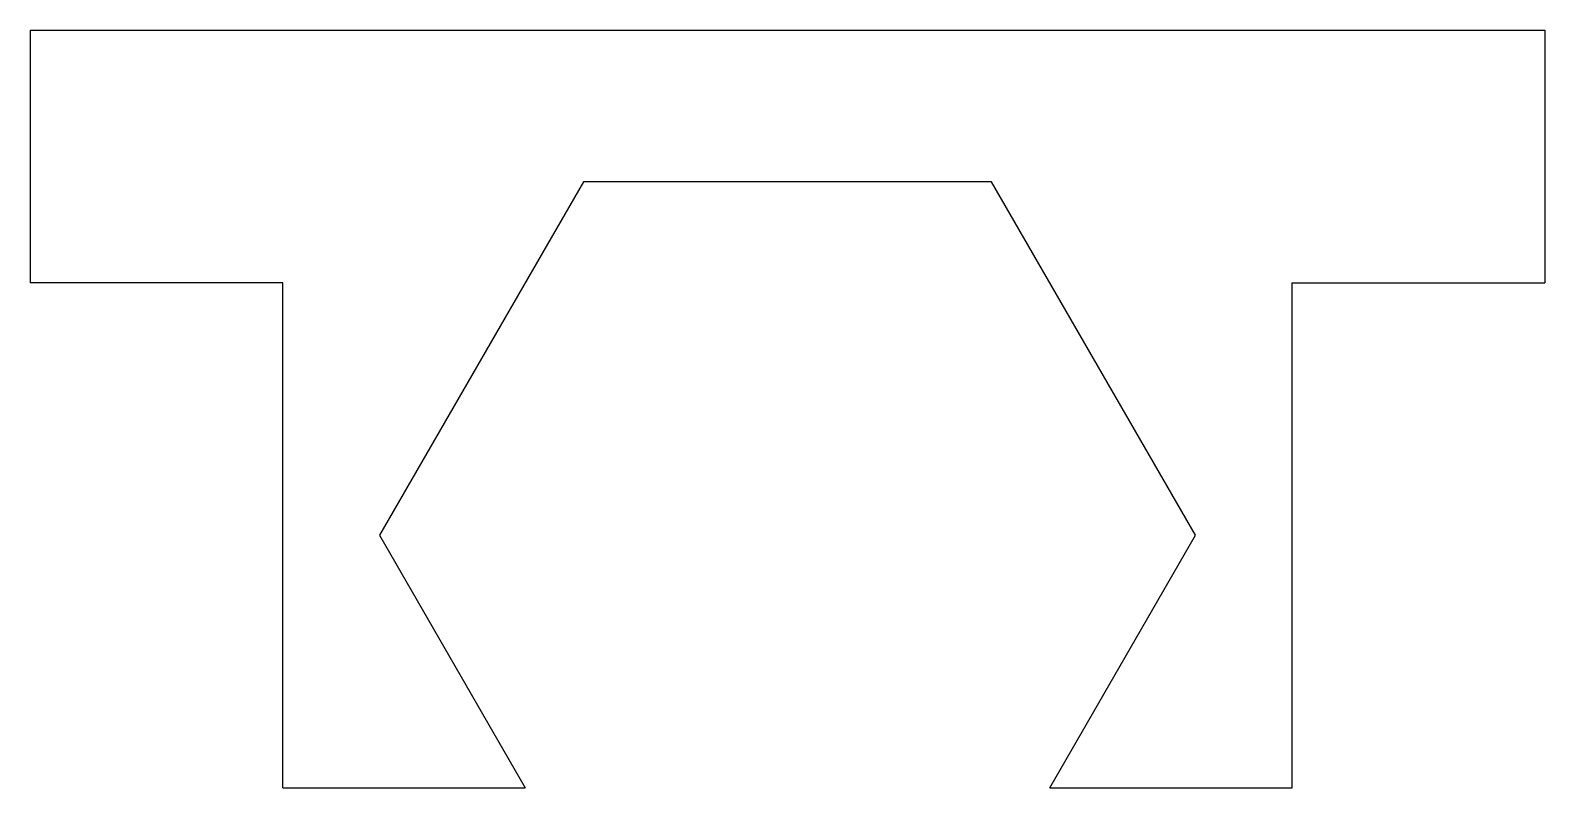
# Model space of a CAD drawing. Header units: millimetres. Extents: x -2.5 to 12.5, y 2.5 to 10.
import ezdxf

# ---------------------------------------------------------------- set-up
doc = ezdxf.new("R2010")
doc.units = ezdxf.units.MM

msp = doc.modelspace()

# ---------------------------------------------------------------- linework, layer by layer
at = {"color": 7, "linetype": 'Continuous', "lineweight": 25}
for p, q in [((-2.5, 10), (12.5, 10)), ((-2.5, 10), (-2.5, 7.5)), ((12.5, 10), (12.5, 7.5)), ((2.979, 8.5), (0.959, 5)), ((7.021, 8.5), (2.979, 8.5)), ((9.041, 5), (7.021, 8.5)), ((0, 7.5), (-2.5, 7.5)), ((0, 2.5), (0, 7.5)), ((10, 2.5), (10, 7.5)), ((10, 7.5), (12.5, 7.5)), ((0.959, 5), (2.402, 2.5)), ((7.598, 2.5), (9.041, 5)), ((0, 2.5), (2.402, 2.5)), ((7.598, 2.5), (10, 2.5))]:
    msp.add_line(p, q, dxfattribs=at)

doc.saveas('drawing.dxf')
